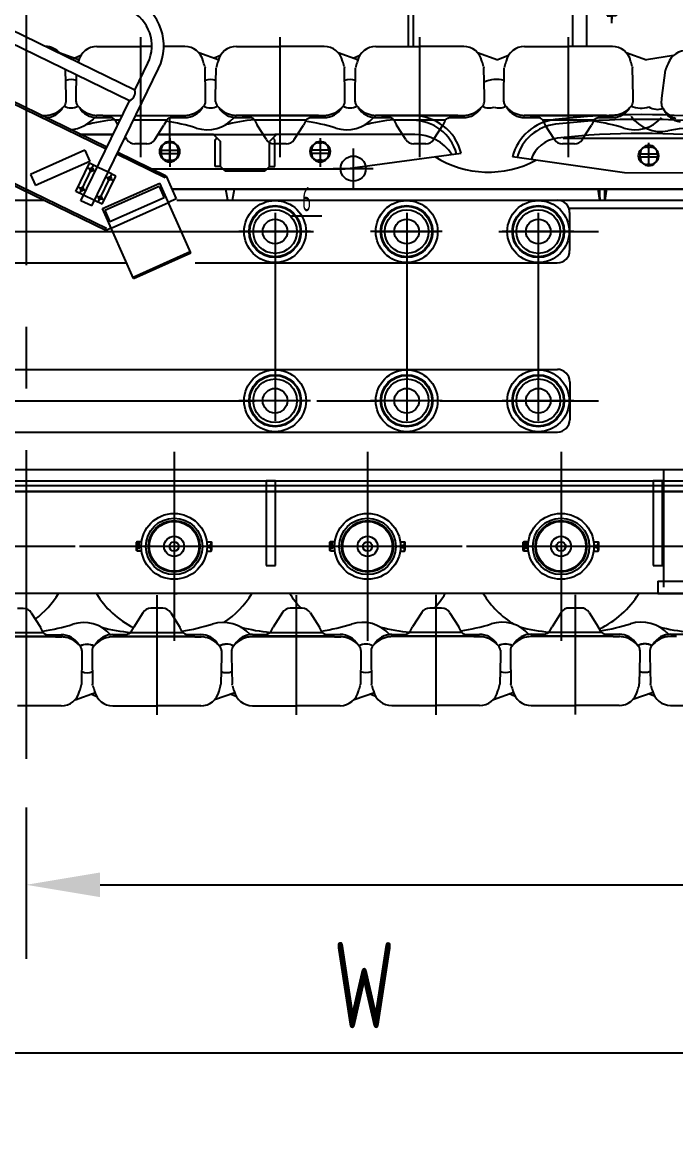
# Model space of a CAD drawing. Header units: millimetres. Extents: x 0 to 42000, y 0 to 29700.
# Drawn here: x 16993 to 19643, y 6581 to 11059 of the extents above; entities that cross this region are included whole.
import ezdxf
from ezdxf.enums import TextEntityAlignment as Align

# ---------------------------------------------------------------- set-up
doc = ezdxf.new("R2010")
doc.units = ezdxf.units.MM
doc.header["$LTSCALE"] = 1000
doc.linetypes.add('F', pattern=[0.75, 0.5, -0.25])
doc.linetypes.add('G', pattern=[2, 1.25, -0.25, 0.25, -0.25])
for name, color, linetype in [('01', 7, 'Continuous'), ('02', 1, 'Continuous'), ('04', 2, 'F'), ('05', 142, 'G'), ('08', 1, 'Continuous'), ('11', 3, 'Continuous')]:
    doc.layers.add(name, color=color, linetype=linetype)
doc.styles.get("Standard").update_dxf_attribs({"font": 'isocp', "width": 0.707, "bigfont": 'intecad.shx'})
doc.dimstyles.new('INTE', dxfattribs={"dimscale": 100, "dimtxt": 3.5, "dimasz": 3, "dimexe": 3, "dimexo": 0, "dimgap": 1, "dimtad": 1, "dimdec": 0, "dimdsep": 46, "dimtxsty": 'Standard', "dimcen": 0, "dimclrd": 1, "dimclre": 1, "dimclrt": 3, "dimaunit": 1, "dimadec": 0, "dimazin": 0, "dimtfac": 1, "dimtmove": 0, "dimatfit": 0, "dimfxl": 1, "dimarcsym": 0})

# ---------------------------------------------------------------- blocks, each defined once
blk = doc.blocks.new('*U14')
at = {"layer": '01'}
for p, q in [((-27.2, 9), (-27.2, 0)), ((0, 9), (-27.2, 9)), ((-27.2, 0), (0, 0)), ((0, 0), (-5.2, 9)), ((0, 9), (5.2, 0)), ((0, 9), (27.2, 9)), ((27.2, 0), (0, 0)), ((27.2, 9), (27.2, 0))]:
    blk.add_line(p, q, dxfattribs=at)
at = {"layer": '05'}
blk.add_line((0, 11.1), (0, -2.1), dxfattribs=at)
blk = doc.blocks.new('*U15')
at = {"layer": '01'}
for p, q in [((-31, 0), (-31, 30.4)), ((-31, 30.4), (0, 30.4)), ((-31, 18), (0, 18)), ((0, 30.4), (0, 0)), ((0, -30.4), (0, 0)), ((-31, 0), (-31, -30.4)), ((-31, -18), (0, -18)), ((-31, -30.4), (0, -30.4))]:
    blk.add_line(p, q, dxfattribs=at)
at = {"layer": '05'}
blk.add_line((-32.1, 0), (1.1, 0), dxfattribs=at)
blk = doc.blocks.new('were')
at = {"layer": '01', "color": 7, "linetype": 'Continuous', "ltscale": 1.333333}
for p, q in [((11706.2, 31883.2), (11725.6, 31863.8)), ((16740.3, 31883.2), (16720.9, 31863.8)), ((11734.9, 31841.2), (11734.9, 31835.5)), ((16711.5, 31841.2), (16711.5, 31835.5)), ((11734.9, 31835.5), (11810.9, 31835.5)), ((11746.7, 31835.5), (11810.9, 31835.5)), ((11746.7, 31835.5), (11746.7, 31766)), ((11747.2, 31835.5), (11810.9, 31835.5)), ((11886.9, 31835.5), (12166.3, 31835.5)), ((11886.9, 31835.5), (12166.3, 31835.5)), ((11886.9, 31835.5), (11923.9, 31835.5)), ((16559.5, 31835.5), (16280.1, 31835.5)), ((16559.5, 31835.5), (16280.1, 31835.5)), ((16699.2, 31835.5), (16635.5, 31835.5)), ((16711.5, 31835.5), (16635.5, 31835.5)), ((16699.7, 31835.5), (16635.5, 31835.5)), ((16699.7, 31835.5), (16699.7, 31766)), ((11746.7, 31766), (11830.9, 31766)), ((15773.2, 31577.2), (15773.2, 31766)), ((16699.7, 31766), (16615.5, 31766))]:
    blk.add_line(p, q, dxfattribs=at)
at = {"layer": '01'}
blk.add_line((16740.3, 31883.2), (16740.3, 31889.4), dxfattribs=at)
at = {"layer": '01', "ltscale": 1.333333}
for p, q in [((11746.7, 31835.5), (12165.8, 31835.5)), ((11746.7, 31766), (11746.7, 31835.5)), ((11923.9, 31835.5), (12483.3, 31835.5)), ((13180.5, 31835.5), (13605.2, 31835.5)), ((13658.9, 31835.5), (13660.2, 31835.5)), ((13770.6, 31835.5), (14223.2, 31835.5)), ((14414.5, 31835.5), (14223.2, 31835.5)), ((16522.5, 31835.5), (14524.9, 31835.5)), ((16280.6, 31835.5), (16699.7, 31835.5)), ((16699.7, 31835.5), (16280.6, 31835.5)), ((16699.7, 31766), (16699.7, 31835.5)), ((16699.7, 31766), (16699.7, 31835.5)), ((11746.7, 31766), (12626.2, 31766)), ((11795.9, 31751), (11795.9, 31766)), ((11795.9, 31766), (11830.9, 31766)), ((11848.9, 31751), (11795.9, 31751)), ((11848.9, 31751), (11901.9, 31751)), ((11901.9, 31751), (11901.9, 31766)), ((11930.9, 31577.2), (11930.9, 31766)), ((11957.2, 31577.2), (11957.2, 31766)), ((11994.2, 31577.2), (11994.2, 31766)), ((13323.3, 31766), (13571.3, 31766)), ((13571.3, 31766), (13323.3, 31766)), ((13625.1, 31766), (13803, 31766)), ((13803, 31766), (13625.1, 31766)), ((13913.4, 31766), (14557.3, 31766)), ((14557.3, 31766), (13913.4, 31766)), ((16699.7, 31766), (14667.8, 31766)), ((14667.8, 31766), (15794.2, 31766)), ((15794.2, 31577.2), (15794.2, 31766)), ((16439.2, 31766), (16699.7, 31766)), ((16439.2, 31577.2), (16439.2, 31766)), ((16496.2, 31577.2), (16496.2, 31766)), ((16544.5, 31751), (16544.5, 31766)), ((16597.5, 31751), (16544.5, 31751)), ((16597.5, 31751), (16650.5, 31751)), ((16650.5, 31766), (16615.5, 31766)), ((16650.5, 31751), (16650.5, 31766)), ((11830.9, 31720), (11830.9, 31701.5)), ((11866.9, 31720), (11866.9, 31701.5)), ((16579.5, 31720), (16579.5, 31701.5)), ((16615.5, 31720), (16615.5, 31701.5)), ((11830.9, 31701.5), (11848.9, 31701.5)), ((11866.9, 31701.5), (11848.9, 31701.5)), ((16579.5, 31701.5), (16597.5, 31701.5)), ((16615.5, 31701.5), (16597.5, 31701.5))]:
    blk.add_line(p, q, dxfattribs=at)
at = {"layer": '01', "color": 7, "linetype": 'Continuous', "ltscale": 1.333333}
for centre, start, end in [((11683.5, 31860.6), 45, 90), ((11702.9, 31841.2), 0, 45), ((16743.5, 31841.2), 135, 180)]:
    blk.add_arc(centre, 32, start, end, dxfattribs=at)
at = {"layer": '02', "ltscale": 1.333333}
for p, q in [((11734.9, 31854.5), (11725.6, 31863.8)), ((11734.9, 31841.2), (11734.9, 31854.5)), ((16711.5, 31854.5), (16720.9, 31863.8)), ((16711.5, 31841.2), (16711.5, 31854.5)), ((11834.5, 31701.5), (11834.5, 31711)), ((11863.3, 31701.5), (11863.3, 31711)), ((16583.1, 31701.5), (16583.1, 31711)), ((16611.9, 31701.5), (16611.9, 31711))]:
    blk.add_line(p, q, dxfattribs=at)
at = {"layer": '02', "color": 1, "linetype": 'Continuous', "ltscale": 1.333333}
for p, q in [((11746.7, 31828), (11754.2, 31835.5)), ((16699.7, 31828), (16692.3, 31835.5))]:
    blk.add_line(p, q, dxfattribs=at)
at = {"layer": '05', "ltscale": 1.333333}
for p, q in [((11640.1, 31865.3), (11640.1, 32287.9)), ((11848.9, 32027), (11848.9, 31687.9)), ((16597.5, 32027), (16597.5, 31687.9)), ((11848.9, 31748.9), (11848.9, 31767.8)), ((16597.5, 31748.9), (16597.5, 31767.8))]:
    blk.add_line(p, q, dxfattribs=at)
at = {"layer": '05', "color": 4, "linetype": 'G', "ltscale": 1.333333}
for p, q in [((11848.9, 31671.1), (11848.9, 32037.4)), ((16597.5, 31671.1), (16597.5, 32037.4))]:
    blk.add_line(p, q, dxfattribs=at)
at = {"layer": '05', "ltscale": 1.333333}
for name, p, rotation in [('*U14', (11848.9, 31751), 180), ('*U15', (11848.9, 31742), 90)]:
    blk.add_blockref(name, p, dxfattribs=dict(at, rotation=rotation))
at = {"layer": '05', "ltscale": 1.333333, "xscale": -1}
for name, p, rotation in [('*U14', (16597.5, 31751), 180), ('*U15', (16597.5, 31742), 270)]:
    blk.add_blockref(name, p, dxfattribs=dict(at, rotation=rotation))
blk = doc.blocks.new('EWR')
at = {"layer": '05'}
blk.add_line((51515, 28593.1), (51515, 14749.5), dxfattribs=at)
blk = doc.blocks.new('178')
for p, q in [((-7692.5, 12588), (-8147.1, 12652.8)), ((-7629.1, 12651.1), (-7629.1, 12664.2)), ((-7559.1, 12664.2), (-7559.1, 12651.1)), ((-7394.2, 12586.7), (-7692.5, 12588)), ((-9527.3, 12521.6), (-9308.1, 12521.6)), ((-9527.3, 12521.6), (-7799.1, 12521.6)), ((-9300.1, 12476.6), (-9308.1, 12521.6)), ((-9281.1, 12476.6), (-9273.2, 12521.6)), ((-9273.2, 12521.6), (-7800.1, 12521.6)), ((-7792.1, 12476.6), (-7800.1, 12521.6)), ((-7799.1, 12521.6), (-7791.1, 12476.6)), ((-7765.2, 12521.6), (-7773.1, 12476.6)), ((-7765.2, 12521.6), (-7347.1, 12521.6)), ((-12763.1, 12476.6), (-10046.7, 12476.6)), ((-12304.8, 12476.6), (-10046.7, 12476.6)), ((-10951.1, 12476.6), (-10046.7, 12476.6)), ((-9507.3, 12476.6), (-9300.1, 12476.6)), ((-9507.3, 12476.6), (-7346.1, 12476.6)), ((-9507.3, 12476.6), (-7346.1, 12476.6)), ((-9281.1, 12476.6), (-7792.1, 12476.6)), ((-7773.1, 12476.6), (-7347.1, 12476.6)), ((-7918.2, 12444.6), (-7346.1, 12444.6)), ((-12285.1, 12222.6), (-9710.3, 12222.6)), ((-9432.2, 12222.6), (-7965.1, 12222.6)), ((-12284.8, 11536.9), (-7964.8, 11536.9)), ((-13312.6, 11384.6), (-6835.6, 11384.6)), ((-13312.6, 11339.6), (-6835.6, 11339.6)), ((-13097.1, 11320.6), (-6477.1, 11320.6)), ((-13097.1, 11295.6), (-6445.1, 11295.6)), ((-7558.1, 10932.6), (-7169.1, 10932.6)), ((-7558.1, 10932.6), (-7558.1, 10882.6)), ((-7558.1, 10882.6), (-7169.2, 10882.6))]:
    blk.add_line(p, q)
at = {"ltscale": 0.8}
for centre, radius in [((-9518.1, 11073.6), 133.5), ((-8734.1, 11073.6), 133.5), ((-7950.1, 11073.6), 133.5), ((-9518.1, 11073.6), 114.5), ((-8734.1, 11073.6), 114.5), ((-7950.1, 11073.6), 114.5)]:
    blk.add_circle(centre, radius, dxfattribs=at)
for centre in [(-9661.1, 11073.6), (-9375.1, 11073.6), (-8877.1, 11073.6), (-8591.1, 11073.6), (-8093.1, 11073.6), (-7807.1, 11073.6)]:
    blk.add_circle(centre, 5.5)
for centre, radius, start, end in [((-7622.9, 9775.4), 3048, 70.2011, 96.6153), ((-7950.7, 12601.5), 203, 96.6153, 165.3588), ((-7950.7, 12601.5), 184, 96.6153, 164.6812), ((-7622.9, 9775.4), 3029, 70.2011, 96.6153), ((-7950.7, 12601.5), 127, 96.6153, 161.4157), ((-7622.9, 9775.4), 2972, 70.2011, 96.6153), ((-7594.1, 12664.2), 35, 359.9902, 179.9902), ((-7594.1, 12651.1), 35, 179.9902, 359.9902)]:
    blk.add_arc(centre, radius, start, end)
at = {"layer": '01'}
for p, q in [((-10040.1, 13099.9), (-10040.6, 13099.9)), ((-9830.9, 13099.9), (-9652.9, 13099.9)), ((-9608.3, 13099.9), (-9652.9, 13099.9)), ((-9474.9, 13099.9), (-9560, 13099.9)), ((-9265.8, 13099.9), (-9087.8, 13099.9)), ((-8909.8, 13099.9), (-9087.8, 13099.9)), ((-8700.6, 13099.9), (-8522.6, 13099.9)), ((-8344.6, 13099.9), (-8522.6, 13099.9)), ((-8098, 13099.9), (-7920, 13099.9)), ((-7742, 13099.9), (-7920, 13099.9)), ((-9983.8, 13074.9), (-9901.3, 13045.9)), ((-9896, 13063.2), (-9920.4, 13053)), ((-9418.6, 13074.9), (-9336.1, 13045.9)), ((-9330.8, 13063.2), (-9355.2, 13053)), ((-8853.5, 13074.9), (-8771, 13045.9)), ((-8765.7, 13063.2), (-8790.1, 13053)), ((-8288.3, 13074.9), (-8205.8, 13045.9)), ((-8163.1, 13063.2), (-8205.8, 13045.9)), ((-7685.7, 13074.9), (-7603.2, 13045.9)), ((-7494.3, 13063.1), (-7603.2, 13045.9)), ((-9956.1, 12897.6), (-9958, 13006)), ((-9394.1, 13018.7), (-9392.9, 13012.8)), ((-9390.9, 12897.6), (-9392.9, 13012.8)), ((-9349.8, 12897.6), (-9347.8, 13011.8)), ((-9346.6, 13018.7), (-9347.8, 13012.8)), ((-8829, 13018.7), (-8827.8, 13012.8)), ((-8825.8, 12897.6), (-8827.8, 13012.8)), ((-8784.6, 12897.6), (-8782.6, 13011.8)), ((-8781.4, 13018.7), (-8782.6, 13012.8)), ((-8263.8, 13018.7), (-8262.6, 13012.8)), ((-8260.6, 12897.6), (-8262.6, 13012.8)), ((-8182, 12897.6), (-8180, 13011.8)), ((-8178.8, 13018.7), (-8180, 13012.8)), ((-7661.2, 13018.7), (-7660, 13012.8)), ((-7658, 12897.6), (-7660, 13012.8)), ((-7541, 12889.8), (-7526.5, 13004.2)), ((-7524.7, 13009.9), (-7526.5, 13004.2)), ((-9914.9, 12897.6), (-9913.4, 12984.3)), ((-9956.1, 12875.7), (-9956.1, 12897.6)), ((-9914.9, 12875.7), (-9914.9, 12897.6)), ((-9390.9, 12875.7), (-9390.9, 12897.6)), ((-9349.8, 12875.7), (-9349.8, 12897.6)), ((-8825.8, 12875.7), (-8825.8, 12897.6)), ((-8784.6, 12875.7), (-8784.6, 12897.6)), ((-8260.6, 12875.7), (-8260.6, 12897.6)), ((-8182, 12875.7), (-8182, 12897.6)), ((-7658, 12875.7), (-7658, 12897.6)), ((-7543.3, 12868.1), (-7541, 12889.8)), ((-10056.4, 12820.5), (-10038.1, 12820.5)), ((-9807.5, 12820.5), (-9833, 12820.5)), ((-9830.7, 12811.2), (-9773.2, 12811.2)), ((-9728.2, 12818.6), (-9807.5, 12818.6)), ((-9498.4, 12818.6), (-9674.5, 12818.6)), ((-9532.7, 12811.2), (-9475.1, 12811.2)), ((-9498.4, 12820.5), (-9472.9, 12820.5)), ((-9242.3, 12820.5), (-9267.8, 12820.5)), ((-9265.6, 12811.2), (-9208, 12811.2)), ((-8933.3, 12818.6), (-9242.3, 12818.6)), ((-8967.5, 12811.2), (-8910, 12811.2)), ((-8933.3, 12820.5), (-8907.8, 12820.5)), ((-8677.1, 12820.5), (-8702.6, 12820.5)), ((-8700.4, 12811.2), (-8642.9, 12811.2)), ((-8368.1, 12818.6), (-8677.2, 12818.6)), ((-8402.4, 12811.2), (-8344.8, 12811.2)), ((-8368.1, 12820.5), (-8342.6, 12820.5)), ((-8074.5, 12820.5), (-8100, 12820.5)), ((-8097.8, 12811.2), (-8040.3, 12811.2)), ((-7765.5, 12818.6), (-8074.5, 12818.6)), ((-7799.8, 12811.2), (-7742.2, 12811.2)), ((-7765.5, 12820.5), (-7740, 12820.5)), ((-9757.9, 12802.7), (-9746.6, 12781.1)), ((-9757.9, 12802.7), (-9735.9, 12802.7)), ((-9746.5, 12781), (-9746.6, 12781.1)), ((-9682.2, 12802.7), (-9548, 12802.7)), ((-9596.6, 12722.5), (-9559.3, 12781.1)), ((-9550.9, 12797.3), (-9559.3, 12781.1)), ((-9550.9, 12797.3), (-9548, 12802.7)), ((-9192.7, 12802.7), (-9181.4, 12781.1)), ((-9192.7, 12802.7), (-8982.9, 12802.7)), ((-9144.1, 12722.5), (-9181.4, 12781.1)), ((-9031.5, 12722.5), (-8994.1, 12781.1)), ((-8985.7, 12797.3), (-8994.1, 12781.1)), ((-8985.7, 12797.3), (-8982.9, 12802.7)), ((-8627.6, 12802.7), (-8616.3, 12781.1)), ((-8627.6, 12802.7), (-8417.7, 12802.7)), ((-8578.9, 12722.5), (-8616.3, 12781.1)), ((-8466.3, 12722.5), (-8429, 12781.1)), ((-8420.5, 12797.3), (-8429, 12781.1)), ((-8420.5, 12797.3), (-8417.7, 12802.7)), ((-8024.9, 12802.7), (-8013.7, 12781.1)), ((-8024.9, 12802.7), (-7815.1, 12802.7)), ((-7976.3, 12722.5), (-8013.7, 12781.1)), ((-7863.7, 12722.5), (-7826.4, 12781.1)), ((-7817.9, 12797.3), (-7826.4, 12781.1)), ((-7817.9, 12797.3), (-7815.1, 12802.7)), ((-9764.7, 12743.6), (-9901.1, 12743.6)), ((-9898.4, 12743.6), (-9764.7, 12743.6)), ((-9709.3, 12722.5), (-9716, 12733.2)), ((-9583.2, 12743.6), (-9351.6, 12743.6)), ((-9359.1, 12743.6), (-9577.8, 12743.6)), ((-9359.1, 12743.6), (-9330.1, 12714.6)), ((-9352.1, 12721.6), (-9344.6, 12729.1)), ((-9352.1, 12613), (-9352.1, 12721.6)), ((-9351.6, 12743.6), (-9110.6, 12743.6)), ((-9103.1, 12743.6), (-9132.1, 12714.6)), ((-9110.1, 12721.6), (-9117.6, 12729.1)), ((-8776.8, 12743.6), (-9110.6, 12743.6)), ((-9110.1, 12613.6), (-9110.1, 12721.6)), ((-8654.2, 12743.6), (-9103.1, 12743.6)), ((-8562.1, 12743.6), (-8654.2, 12743.6)), ((-8542.6, 12743.6), (-8654.2, 12743.6)), ((-7409.5, 12726.6), (-7941.1, 12726.6)), ((-9652.9, 12704.9), (-9677.1, 12704.9)), ((-9628.8, 12704.9), (-9652.9, 12704.9)), ((-9571.1, 12679.6), (-9571.1, 12666.6)), ((-9529.6, 12708.6), (-9542.6, 12708.6)), ((-9501.1, 12666.6), (-9501.1, 12679.6)), ((-9330.1, 12613.6), (-9330.1, 12714.6)), ((-9132.1, 12613.6), (-9132.1, 12714.6)), ((-9087.8, 12704.9), (-9112, 12704.9)), ((-9063.6, 12704.9), (-9087.8, 12704.9)), ((-8961.1, 12666.6), (-8961.1, 12679.6)), ((-8932.6, 12708.6), (-8919.6, 12708.6)), ((-8891.1, 12679.6), (-8891.1, 12666.6)), ((-8522.6, 12704.9), (-8546.8, 12704.9)), ((-8498.4, 12704.9), (-8522.6, 12704.9)), ((-7920, 12704.9), (-7944.2, 12704.9)), ((-7895.8, 12704.9), (-7920, 12704.9)), ((-7602.1, 12691.6), (-7589.1, 12691.6)), ((-9542.6, 12638.6), (-9529.6, 12638.6)), ((-8919.6, 12638.6), (-8932.6, 12638.6)), ((-8824.6, 12603.6), (-8354.6, 12667.6)), ((-9610.6, 12603.6), (-8824.6, 12603.6)), ((-9330.1, 12613), (-9352.1, 12613)), ((-9311.1, 12594.6), (-9330.1, 12613.6)), ((-9151.1, 12594.6), (-9311.1, 12594.6)), ((-9132.1, 12613.6), (-9151.1, 12594.6)), ((-9132.1, 12613.6), (-9110.1, 12613.6)), ((-7589.1, 12621.6), (-7602.1, 12621.6)), ((-7347.1, 12521.6), (-9527.3, 12521.6)), ((-9273.2, 12521.6), (-9308.1, 12521.6)), ((-7800.1, 12521.6), (-7765.2, 12521.6)), ((-10465.4, 12476.6), (-10046.7, 12476.6)), ((-9507.3, 12476.6), (-7965.1, 12476.6)), ((-10465.1, 11790.9), (-7964.8, 11790.9)), ((-9145.1, 11339.6), (-9145.1, 10996.6)), ((-9107.1, 11339.6), (-9145.1, 11339.6)), ((-9107.1, 10996.6), (-9107.1, 11339.6)), ((-7577.1, 11339.6), (-7577.1, 10996.6)), ((-7539.1, 11339.6), (-7577.1, 11339.6)), ((-7539.1, 10996.6), (-7539.1, 11339.6)), ((-6445.1, 11295.6), (-13097.1, 11295.6)), ((-9668.1, 11092.6), (-9671.1, 11090.9)), ((-9671.1, 11056.3), (-9671.1, 11090.9)), ((-9650.3, 11092.6), (-9668.1, 11092.6)), ((-9668.1, 11054.6), (-9668.1, 11092.6)), ((-9386, 11092.6), (-9368.1, 11092.6)), ((-9368.1, 11092.6), (-9365.1, 11090.9)), ((-9368.1, 11054.6), (-9368.1, 11092.6)), ((-9365.1, 11056.3), (-9365.1, 11090.9)), ((-8884.1, 11092.6), (-8887.1, 11090.9)), ((-8887.1, 11056.3), (-8887.1, 11090.9)), ((-8866.3, 11092.6), (-8884.1, 11092.6)), ((-8884.1, 11054.6), (-8884.1, 11092.6)), ((-8602, 11092.6), (-8584.1, 11092.6)), ((-8584.1, 11092.6), (-8581.1, 11090.9)), ((-8584.1, 11054.6), (-8584.1, 11092.6)), ((-8581.1, 11056.3), (-8581.1, 11090.9)), ((-8100.1, 11092.6), (-8103.1, 11090.9)), ((-8103.1, 11056.3), (-8103.1, 11090.9)), ((-8082.3, 11092.6), (-8100.1, 11092.6)), ((-8100.1, 11054.6), (-8100.1, 11092.6)), ((-7818, 11092.6), (-7800.1, 11092.6)), ((-7800.1, 11092.6), (-7797.1, 11090.9)), ((-7800.1, 11054.6), (-7800.1, 11092.6)), ((-7797.1, 11056.3), (-7797.1, 11090.9)), ((-9668.1, 11054.6), (-9671.1, 11056.3)), ((-9650.3, 11054.6), (-9668.1, 11054.6)), ((-9386, 11054.6), (-9368.1, 11054.6)), ((-9368.1, 11054.6), (-9365.1, 11056.3)), ((-8884.1, 11054.6), (-8887.1, 11056.3)), ((-8866.3, 11054.6), (-8884.1, 11054.6)), ((-8602, 11054.6), (-8584.1, 11054.6)), ((-8584.1, 11054.6), (-8581.1, 11056.3)), ((-8100.1, 11054.6), (-8103.1, 11056.3)), ((-8082.3, 11054.6), (-8100.1, 11054.6)), ((-7818, 11054.6), (-7800.1, 11054.6)), ((-7800.1, 11054.6), (-7797.1, 11056.3)), ((-9145.1, 10996.6), (-9107.1, 10996.6)), ((-7577.1, 10996.6), (-7539.1, 10996.6)), ((-7169.1, 10882.6), (-13097.1, 10882.6)), ((-10129.3, 10822), (-10153.5, 10822)), ((-10097.1, 10804.4), (-10059.8, 10745.8)), ((-9644.6, 10804.8), (-9681.9, 10746.3)), ((-9588.3, 10822.5), (-9612.5, 10822.5)), ((-9564.1, 10822.5), (-9588.3, 10822.5)), ((-9532, 10804.8), (-9494.6, 10746.3)), ((-9079.4, 10805.2), (-9116.8, 10746.7)), ((-9023.1, 10822.9), (-9047.3, 10822.9)), ((-8999, 10822.9), (-9023.1, 10822.9)), ((-8966.8, 10805.2), (-8929.5, 10746.7)), ((-8514.3, 10805.7), (-8551.6, 10747.1)), ((-8458, 10823.3), (-8482.2, 10823.3)), ((-8433.8, 10823.3), (-8458, 10823.3)), ((-8401.7, 10805.7), (-8364.3, 10747.1)), ((-7949.1, 10806.1), (-7986.5, 10747.5)), ((-7892.8, 10823.7), (-7917, 10823.7)), ((-7868.6, 10823.7), (-7892.8, 10823.7)), ((-7836.5, 10806.1), (-7799.2, 10747.5)), ((-8562.9, 10725.5), (-8551.6, 10747.1)), ((-8355.9, 10730.9), (-8364.3, 10747.1)), ((-7997.7, 10725.9), (-7986.5, 10747.5)), ((-7790.7, 10731.3), (-7799.2, 10747.5)), ((-9998.9, 10708.4), (-10308, 10708.4)), ((-10258.4, 10724.2), (-10048.5, 10724.2)), ((-10051.4, 10729.7), (-10059.8, 10745.8)), ((-10051.4, 10729.7), (-10048.5, 10724.2)), ((-10033.2, 10715.7), (-9975.7, 10715.7)), ((-9998.9, 10706.5), (-9973.5, 10706.5)), ((-9742.8, 10706.9), (-9768.3, 10706.9)), ((-9766.1, 10716.2), (-9708.6, 10716.2)), ((-9433.8, 10708.8), (-9742.8, 10708.8)), ((-9693.2, 10724.6), (-9681.9, 10746.3)), ((-9693.2, 10724.6), (-9483.4, 10724.6)), ((-9486.2, 10730.1), (-9494.6, 10746.3)), ((-9486.2, 10730.1), (-9483.4, 10724.6)), ((-9468, 10716.2), (-9410.5, 10716.2)), ((-9433.8, 10706.9), (-9408.3, 10706.9)), ((-9177.7, 10707.3), (-9203.1, 10707.3)), ((-9200.9, 10716.6), (-9143.4, 10716.6)), ((-8868.6, 10709.2), (-9177.7, 10709.2)), ((-9128.1, 10725.1), (-9116.8, 10746.7)), ((-9128.1, 10725.1), (-8918.2, 10725.1)), ((-8921, 10730.5), (-8929.5, 10746.7)), ((-8921, 10730.5), (-8918.2, 10725.1)), ((-8902.9, 10716.6), (-8845.3, 10716.6)), ((-8868.6, 10707.3), (-8843.1, 10707.3)), ((-8612.5, 10707.7), (-8638, 10707.7)), ((-8635.8, 10717), (-8578.2, 10717)), ((-8303.5, 10709.6), (-8612.5, 10709.6)), ((-8562.9, 10725.5), (-8353.1, 10725.5)), ((-8355.9, 10730.9), (-8353.1, 10725.5)), ((-8337.7, 10717), (-8280.2, 10717)), ((-8303.5, 10707.7), (-8278, 10707.7)), ((-8047.3, 10708.1), (-8072.8, 10708.1)), ((-8070.6, 10717.4), (-8013.1, 10717.4)), ((-7738.3, 10710), (-8047.3, 10710)), ((-7997.7, 10725.9), (-7787.9, 10725.9)), ((-7790.7, 10731.3), (-7787.9, 10725.9)), ((-7772.6, 10717.4), (-7715, 10717.4)), ((-7738.3, 10708.1), (-7712.8, 10708.1)), ((-7482.2, 10708.5), (-7507.7, 10708.5)), ((-7505.5, 10717.8), (-7447.9, 10717.8)), ((-9891.5, 10629.3), (-9893.5, 10514.1)), ((-9891.5, 10651.2), (-9891.5, 10629.3)), ((-9850.3, 10651.6), (-9850.3, 10629.7)), ((-9850.3, 10629.7), (-9848.3, 10515.6)), ((-9326.3, 10629.7), (-9328.3, 10514.5)), ((-9326.3, 10651.6), (-9326.3, 10629.7)), ((-9285.1, 10652.1), (-9285.1, 10630.2)), ((-9285.1, 10630.2), (-9283.1, 10516)), ((-8761.1, 10630.2), (-8763.1, 10514.9)), ((-8761.1, 10652.1), (-8761.1, 10630.2)), ((-8720, 10652.5), (-8720, 10630.6)), ((-8720, 10630.6), (-8718, 10516.4)), ((-8196, 10630.6), (-8198, 10515.3)), ((-8196, 10652.5), (-8196, 10630.6)), ((-8154.8, 10652.9), (-8154.8, 10631)), ((-8154.8, 10631), (-8152.8, 10516.8)), ((-7630.8, 10631), (-7632.8, 10515.8)), ((-7630.8, 10652.9), (-7630.8, 10631)), ((-7589.7, 10653.3), (-7589.7, 10631.4)), ((-7589.7, 10631.4), (-7587.7, 10517.2)), ((-9919.1, 10452.1), (-9836.6, 10481.1)), ((-9894.7, 10508.2), (-9893.5, 10514.1)), ((-9847.1, 10508.6), (-9848.3, 10514.5)), ((-9354, 10452.5), (-9271.5, 10481.5)), ((-9329.5, 10508.6), (-9328.3, 10514.5)), ((-9281.9, 10509.1), (-9283.1, 10514.9)), ((-8788.8, 10452.9), (-8706.3, 10481.9)), ((-8764.3, 10509.1), (-8763.1, 10514.9)), ((-8716.8, 10509.5), (-8718, 10515.3)), ((-8223.7, 10453.3), (-8141.2, 10482.3)), ((-8199.2, 10509.5), (-8198, 10515.3)), ((-8151.6, 10509.9), (-8152.8, 10515.8)), ((-7658.5, 10453.7), (-7576, 10482.7)), ((-7634, 10509.9), (-7632.8, 10515.8)), ((-7586.5, 10510.3), (-7587.7, 10516.2)), ((-9831.3, 10464.2), (-9855.7, 10474.4)), ((-9266.2, 10464.6), (-9290.6, 10474.8)), ((-8701, 10465), (-8725.4, 10475.2)), ((-8135.9, 10465.4), (-8160.3, 10475.6)), ((-7570.7, 10465.8), (-7595.1, 10476)), ((-9975.5, 10427.1), (-10153.5, 10427.1)), ((-9766.3, 10427.5), (-9588.3, 10427.5)), ((-9410.3, 10427.5), (-9588.3, 10427.5)), ((-9201.1, 10427.9), (-9023.1, 10427.9)), ((-8845.1, 10427.9), (-9023.1, 10427.9)), ((-8636, 10428.3), (-8458, 10428.3)), ((-8280, 10428.3), (-8458, 10428.3)), ((-8070.8, 10428.7), (-7892.8, 10428.7)), ((-7714.8, 10428.7), (-7892.8, 10428.7)), ((-7505.7, 10429.1), (-7327.7, 10429.1))]:
    blk.add_line(p, q, dxfattribs=at)
at = {"layer": '01', "color": 7, "linetype": 'Continuous'}
for p, q in [((-7915.1, 12426.6), (-7915.1, 12272.6)), ((-7914.8, 11740.9), (-7914.8, 11586.9)), ((-7533.1, 10908.6), (-7533.1, 11384.6))]:
    blk.add_line(p, q, dxfattribs=at)
at = {"layer": '01'}
for centre, radius in [((-8792.1, 12604.6), 51), ((-9109, 12349.6), 125.5), ((-9109, 12349.6), 105.5), ((-9109, 12349.6), 102.5), ((-8575.6, 12349.6), 125.5), ((-8575.6, 12349.6), 105.5), ((-8575.6, 12349.6), 102.5), ((-8042.2, 12349.6), 125.5), ((-8042.2, 12349.6), 105.5), ((-8042.2, 12349.6), 102.5), ((-9109, 12349.6), 88.5), ((-8575.6, 12349.6), 88.5), ((-8042.2, 12349.6), 88.5), ((-9109, 12349.6), 50), ((-8575.6, 12349.6), 50), ((-8042.2, 12349.6), 50), ((-9109, 11663.9), 125.5), ((-8575.6, 11663.9), 125.5), ((-8042.2, 11663.9), 125.5), ((-9109, 11663.9), 105.5), ((-9109, 11663.9), 102.5), ((-9109, 11663.9), 88.5), ((-8575.6, 11663.9), 105.5), ((-8575.6, 11663.9), 102.5), ((-8575.6, 11663.9), 88.5), ((-8042.2, 11663.9), 105.5), ((-8042.2, 11663.9), 102.5), ((-8042.2, 11663.9), 88.5), ((-9109, 11663.9), 50), ((-8575.6, 11663.9), 50), ((-8042.2, 11663.9), 50), ((-9518.1, 11073.6), 104.5), ((-9518.1, 11073.6), 101), ((-8734.1, 11073.6), 104.5), ((-8734.1, 11073.6), 101), ((-7950.1, 11073.6), 104.5), ((-7950.1, 11073.6), 101), ((-9518.1, 11073.6), 19), ((-8734.1, 11073.6), 19), ((-7950.1, 11073.6), 19)]:
    blk.add_circle(centre, radius, dxfattribs=at)
at = {"layer": '01', "color": 7, "linetype": 'Continuous'}
for centre in [(-9518.1, 11073.6), (-8734.1, 11073.6), (-7950.1, 11073.6)]:
    blk.add_circle(centre, 40.8, dxfattribs=at)
at = {"layer": '01'}
for centre, radius, start, end in [((-10040.1, 13023.9), 76, 37.7286, 90), ((-9830.9, 13023.9), 76, 90, 167.3482), ((-9474.9, 13023.9), 76, 12.6518, 90), ((-9265.8, 13023.9), 76, 90, 167.3482), ((-8909.8, 13023.9), 76, 12.6518, 90), ((-8700.6, 13023.9), 76, 90, 167.3482), ((-8344.6, 13023.9), 76, 12.6518, 90), ((-8098, 13023.9), 76, 90, 167.3482), ((-7742, 13023.9), 76, 12.6518, 90), ((-7443.8, 13006.3), 76, 83.8012, 161.1495), ((-9763.4, 12985.4), 152, 158.7489, 160.9898), ((-9542.5, 12985.4), 152, 12.6518, 21.2511), ((-9198.3, 12985.4), 152, 158.7489, 167.3482), ((-8977.3, 12985.4), 152, 12.6518, 21.2511), ((-8633.1, 12985.4), 152, 158.7489, 167.3482), ((-8412.1, 12985.4), 152, 12.6518, 21.2511), ((-8030.5, 12985.4), 152, 158.7489, 167.3482), ((-7809.5, 12985.4), 152, 12.6518, 21.2511), ((-7380.9, 12960.8), 152, 152.5501, 161.1495), ((-9935.5, 12908.1), 57.7, 67.9139, 112.0785), ((-9370.4, 12908.1), 57.7, 67.9139, 112.0785), ((-8805.2, 12908.1), 57.7, 67.9139, 112.0785), ((-8213.1, 12854.4), 111.9, 73.2899, 115.6992), ((-10040.6, 12894.7), 83.4, 272.17, 329.4678), ((-10042.4, 12921.3), 101, 282.1749, 321.3829), ((-9935.5, 12908.1), 57.7, 240.2946, 299.438), ((-9935.5, 12908.1), 57.7, 240.5548, 299.0453), ((-9981.5, 12876.3), 25.4, 315.0179, 1.2009), ((-9889.6, 12876.3), 25.4, 178.7991, 224.9821), ((-9828.6, 12921.3), 101, 218.6171, 257.8251), ((-9830.4, 12894.7), 83.4, 210.5322, 269.7765), ((-9475.5, 12894.7), 83.4, 270.2235, 329.4678), ((-9477.3, 12921.3), 101, 282.1749, 321.3829), ((-9370.4, 12908.1), 57.7, 240.2946, 299.438), ((-9370.4, 12908.1), 57.7, 240.5548, 299.0453), ((-9416.3, 12876.3), 25.4, 315.0179, 1.2009), ((-9324.4, 12876.3), 25.4, 178.7991, 224.9821), ((-9263.5, 12921.3), 101, 218.6171, 257.8251), ((-9265.3, 12894.7), 83.4, 210.5322, 269.7765), ((-8910.3, 12894.7), 83.4, 270.2235, 329.4678), ((-8912.1, 12921.3), 101, 282.1749, 321.3829), ((-8805.2, 12908.1), 57.7, 240.2946, 299.438), ((-8805.2, 12908.1), 57.7, 240.5548, 299.0453), ((-8851.2, 12876.3), 25.4, 315.0179, 1.2009), ((-8759.2, 12876.3), 25.4, 178.7991, 224.9821), ((-8698.3, 12921.3), 101, 218.6171, 257.8251), ((-8700.1, 12894.7), 83.4, 210.5322, 269.7765), ((-8345.2, 12894.7), 83.4, 270.2235, 329.4678), ((-8346.9, 12921.3), 101, 282.1749, 321.3829), ((-8240, 12908.1), 57.7, 240.5548, 288.9654), ((-8286, 12876.3), 25.4, 315.0179, 1.2009), ((-8202.6, 12908.1), 57.7, 251.0924, 299.438), ((-8156.6, 12876.3), 25.4, 178.7991, 224.9821), ((-8095.7, 12921.3), 101, 218.6171, 257.8251), ((-8097.5, 12894.7), 83.4, 210.5322, 269.7765), ((-7742.5, 12894.7), 83.4, 270.2235, 329.4678), ((-7744.3, 12921.3), 101, 282.1749, 321.3829), ((-7626.5, 12949.5), 99.7, 246.7762, 289.2468), ((-7683.4, 12876.3), 25.4, 315.0179, 1.2009), ((-7560.3, 12902.5), 57.7, 234.7559, 293.2464), ((-7518, 12865.9), 25.4, 172.6003, 218.7833), ((-10039.1, 12896.7), 76.2, 269.2471, 283.6527), ((-9949.8, 12908.1), 146, 274.851, 318.5286), ((-9831.9, 12896.7), 76.2, 256.3473, 270.7529), ((-9473.9, 12896.7), 76.2, 269.2471, 283.6527), ((-9384.6, 12908.1), 146, 252.5164, 318.5286), ((-9266.8, 12896.7), 76.2, 256.3473, 270.7529), ((-8908.8, 12896.7), 76.2, 269.2471, 283.6527), ((-8819.4, 12908.1), 146, 252.5164, 318.5286), ((-8701.6, 12896.7), 76.2, 256.3473, 270.7529), ((-8551.1, 12616.6), 203, 14.5504, 90), ((-8343.6, 12896.7), 76.2, 269.2471, 283.6527), ((-8099, 12896.7), 76.2, 256.3473, 270.7529), ((-7741, 12896.7), 76.2, 269.2471, 283.6527), ((-7651.7, 12908.1), 146, 252.5164, 318.5286), ((-7546.2, 12901), 146, 215.2726, 281.2848), ((-7452.6, 12904.1), 101, 212.4183, 251.6263), ((-7457.3, 12877.8), 83.4, 204.3334, 263.5777), ((-9675.7, 11983.8), 823, 95.7282, 104.1657), ((-9675.7, 11983.8), 823, 72.5164, 81.2729), ((-9110.6, 11983.8), 823, 95.7282, 104.1657), ((-9110.6, 11983.8), 823, 72.5164, 81.2729), ((-8545.4, 11983.8), 823, 95.7282, 104.1657), ((-8551.1, 12616.6), 184, 15.256, 90), ((-7942.8, 11983.8), 823, 72.5164, 81.2729), ((-7356.5, 11950.6), 823, 92.5283, 101.2848), ((-9677.1, 12743), 38.1, 212.5133, 270), ((-9628.8, 12743), 38.1, 270, 327.4867), ((-9112, 12743), 38.1, 212.5133, 270), ((-9063.6, 12743), 38.1, 270, 327.4867), ((-8546.8, 12743), 38.1, 212.5133, 270), ((-8542.6, 12565.6), 178, 32.9232, 90), ((-8498.4, 12743), 38.1, 270, 327.4867), ((-7944.2, 12743), 38.1, 212.5133, 270), ((-7895.8, 12743), 38.1, 270, 327.4867), ((-9542.6, 12673.6), 35, 90, 270), ((-9536.1, 12679.6), 35, 0, 180), ((-9529.6, 12673.6), 35, 270, 90), ((-8932.6, 12673.6), 35, 90, 270), ((-8926.1, 12679.6), 35, 0, 180), ((-8919.6, 12673.6), 35, 270, 90), ((-7602.1, 12656.6), 35, 90, 270), ((-7589.1, 12656.6), 35, 270, 90), ((-9536.1, 12666.6), 35, 180, 0), ((-8926.1, 12666.6), 35, 180, 0), ((-8244.5, 12996.5), 406, 237.7463, 298.3562), ((-7965.1, 12426.6), 50, 0, 90), ((-7965.1, 12272.6), 50, 270, 0), ((-7964.8, 11740.9), 50, 0, 90), ((-7964.8, 11586.9), 50, 270, 0), ((-9521.1, 11238.6), 356, 270, 275.0015), ((-10129.3, 10783.9), 38.1, 32.5133, 90), ((-9612.5, 10784.4), 38.1, 90, 147.4867), ((-9564.1, 10784.4), 38.1, 32.5133, 90), ((-9047.3, 10784.8), 38.1, 90, 147.4867), ((-8999, 10784.8), 38.1, 32.5133, 90), ((-8482.2, 10785.2), 38.1, 90, 147.4867), ((-8433.8, 10785.2), 38.1, 32.5133, 90), ((-7917, 10785.6), 38.1, 90, 147.4867), ((-7868.6, 10785.6), 38.1, 32.5133, 90), ((-10176.2, 11543.1), 823, 278.7271, 287.4836), ((-9885.1, 10618.8), 146, 41.4714, 107.4836), ((-9611.1, 11543.5), 823, 278.7271, 287.4836), ((-9319.9, 10619.3), 146, 41.4714, 107.4836), ((-9045.9, 11543.9), 823, 278.7271, 287.4836), ((-8754.8, 10619.7), 146, 41.4714, 107.4836), ((-8480.8, 11544.4), 823, 278.7271, 287.4836), ((-8189.6, 10620.1), 146, 41.4714, 107.4836), ((-7915.6, 11544.8), 823, 278.7271, 287.4836), ((-7624.5, 10620.5), 146, 41.4714, 107.4836), ((-7350.4, 11545.2), 823, 255.8343, 264.2718), ((-9976, 10632.3), 83.4, 30.5322, 89.7765), ((-9974.5, 10630.3), 76.2, 76.3473, 90.7529), ((-9977.8, 10605.7), 101, 38.6171, 77.8251), ((-9764, 10606.1), 101, 102.1749, 141.3829), ((-9765.8, 10632.7), 83.4, 90.2235, 149.4678), ((-9611.1, 11543.5), 823, 255.8343, 264.2718), ((-9767.3, 10630.7), 76.2, 89.2471, 103.6527), ((-9410.8, 10632.7), 83.4, 30.5322, 89.7765), ((-9409.3, 10630.7), 76.2, 76.3473, 90.7529), ((-9412.6, 10606.1), 101, 38.6171, 77.8251), ((-9198.8, 10606.5), 101, 102.1749, 141.3829), ((-9200.6, 10633.1), 83.4, 90.2235, 149.4678), ((-9045.9, 11543.9), 823, 255.8343, 264.2718), ((-9202.1, 10631.1), 76.2, 89.2471, 103.6527), ((-8845.7, 10633.1), 83.4, 30.5322, 89.7765), ((-8844.1, 10631.1), 76.2, 76.3473, 90.7529), ((-8847.4, 10606.5), 101, 38.6171, 77.8251), ((-8633.7, 10606.9), 101, 102.1749, 141.3829), ((-8635.5, 10633.5), 83.4, 90.2235, 149.4678), ((-8480.8, 11544.4), 823, 255.8343, 264.2718), ((-8637, 10631.5), 76.2, 89.2471, 103.6527), ((-8280.5, 10633.5), 83.4, 30.5322, 89.7765), ((-8279, 10631.5), 76.2, 76.3473, 90.7529), ((-8282.3, 10606.9), 101, 38.6171, 77.8251), ((-8068.5, 10607.3), 101, 102.1749, 141.3829), ((-8070.3, 10634), 83.4, 90.2235, 149.4678), ((-7915.6, 11544.8), 823, 255.8343, 264.2718), ((-8071.8, 10631.9), 76.2, 89.2471, 103.6527), ((-7715.3, 10634), 83.4, 30.5322, 89.7765), ((-7713.8, 10631.9), 76.2, 76.3473, 90.7529), ((-7717.1, 10607.3), 101, 38.6171, 77.8251), ((-7503.4, 10607.7), 101, 102.1749, 141.3829), ((-7505.1, 10634.4), 83.4, 90.2235, 149.4678), ((-7506.7, 10632.3), 76.2, 89.2471, 103.6527), ((-9870.9, 10619.3), 57.7, 60.562, 119.7054), ((-9870.9, 10618.8), 57.7, 60.9547, 119.4452), ((-9916.9, 10650.7), 25.4, 358.7991, 44.9821), ((-9824.9, 10651.1), 25.4, 135.0179, 181.2009), ((-9305.7, 10619.7), 57.7, 60.562, 119.7054), ((-9305.7, 10619.3), 57.7, 60.9547, 119.4452), ((-9351.7, 10651.1), 25.4, 358.7991, 44.9821), ((-9259.7, 10651.5), 25.4, 135.0179, 181.2009), ((-8740.6, 10620.1), 57.7, 60.562, 119.7054), ((-8740.6, 10619.7), 57.7, 60.9547, 119.4452), ((-8786.5, 10651.5), 25.4, 358.7991, 44.9821), ((-8694.6, 10651.9), 25.4, 135.0179, 181.2009), ((-8175.4, 10620.5), 57.7, 60.562, 119.7054), ((-8175.4, 10620.1), 57.7, 60.9547, 119.4452), ((-8221.4, 10651.9), 25.4, 358.7991, 44.9821), ((-8129.4, 10652.3), 25.4, 135.0179, 181.2009), ((-7610.2, 10620.9), 57.7, 60.562, 119.7054), ((-7610.2, 10620.5), 57.7, 60.9547, 119.4452), ((-7656.2, 10652.3), 25.4, 358.7991, 44.9821), ((-7564.3, 10652.7), 25.4, 135.0179, 181.2009), ((-9870.9, 10619.3), 57.7, 247.9215, 292.0861), ((-9305.7, 10619.7), 57.7, 247.9215, 292.0861), ((-8740.6, 10620.1), 57.7, 247.9215, 292.0861), ((-8175.4, 10620.5), 57.7, 247.9215, 292.0861), ((-7610.2, 10620.9), 57.7, 247.9215, 292.0861), ((-9975.5, 10503.1), 76, 270, 347.3482), ((-10043, 10541.5), 152, 338.7489, 347.3482), ((-9698.8, 10541.9), 152, 192.6518, 201.2511), ((-9766.3, 10503.5), 76, 192.6518, 270), ((-9410.3, 10503.5), 76, 270, 347.3482), ((-9477.8, 10541.9), 152, 338.7489, 347.3482), ((-9133.6, 10542.3), 152, 192.6518, 201.2511), ((-9201.1, 10503.9), 76, 192.6518, 270), ((-8845.1, 10503.9), 76, 270, 347.3482), ((-8912.6, 10542.3), 152, 338.7489, 347.3482), ((-8568.5, 10542.8), 152, 192.6518, 201.2511), ((-8636, 10504.3), 76, 192.6518, 270), ((-8280, 10504.3), 76, 270, 347.3482), ((-8347.5, 10542.8), 152, 338.7489, 347.3482), ((-8003.3, 10543.2), 152, 192.6518, 201.2511), ((-8070.8, 10504.7), 76, 192.6518, 270), ((-7714.8, 10504.7), 76, 270, 347.3482), ((-7782.3, 10543.2), 152, 338.7489, 347.3482), ((-7438.1, 10543.6), 152, 192.6518, 201.2511), ((-7505.7, 10505.1), 76, 192.6518, 270)]:
    blk.add_arc(centre, radius, start, end, dxfattribs=at)
at = {"layer": '01', "color": 7, "linetype": 'Continuous'}
for centre, start, end in [((-10302.1, 11073.6), 306.8992, 328.7805), ((-9518.1, 11073.6), 211.2195, 243.3762), ((-9518.1, 11073.6), 303.2017, 328.7805), ((-8734.1, 11073.6), 211.2195, 222.8772), ((-8734.1, 11073.6), 317.2096, 328.7805), ((-7950.1, 11073.6), 211.2195, 239.0599), ((-7950.1, 11073.6), 294.9078, 328.7805)]:
    blk.add_arc(centre, 368.5, start, end, dxfattribs=at)
at = {"layer": '01'}
for points in [[(-9757.9, 12802.7), (-9760.8, 12804.9), (-9765.5, 12808.4), (-9771, 12810.5), (-9773.2, 12811.2)], [(-9548, 12802.7), (-9545.1, 12804.9), (-9540.4, 12808.4), (-9534.9, 12810.5), (-9532.7, 12811.2)], [(-9192.7, 12802.7), (-9195.6, 12804.9), (-9200.4, 12808.4), (-9205.8, 12810.5), (-9208, 12811.2)], [(-8982.9, 12802.7), (-8980, 12804.9), (-8975.2, 12808.4), (-8969.7, 12810.5), (-8967.5, 12811.2)], [(-8627.6, 12802.7), (-8630.4, 12804.9), (-8635.2, 12808.4), (-8640.7, 12810.5), (-8642.9, 12811.2)], [(-8417.7, 12802.7), (-8414.8, 12804.9), (-8410.1, 12808.4), (-8404.6, 12810.5), (-8402.4, 12811.2)], [(-8024.9, 12802.7), (-8027.8, 12804.9), (-8032.6, 12808.4), (-8038.1, 12810.5), (-8040.3, 12811.2)], [(-7815.1, 12802.7), (-7812.2, 12804.9), (-7807.4, 12808.4), (-7802, 12810.5), (-7799.8, 12811.2)], [(-10048.5, 10724.2), (-10045.6, 10722.1), (-10040.9, 10718.6), (-10035.4, 10716.5), (-10033.2, 10715.7)], [(-9693.2, 10724.6), (-9696.1, 10722.5), (-9700.9, 10719), (-9706.3, 10716.9), (-9708.6, 10716.2)], [(-9483.4, 10724.6), (-9480.5, 10722.5), (-9475.7, 10719), (-9470.2, 10716.9), (-9468, 10716.2)], [(-9128.1, 10725.1), (-9130.9, 10722.9), (-9135.7, 10719.4), (-9141.2, 10717.3), (-9143.4, 10716.6)], [(-8918.2, 10725.1), (-8915.3, 10722.9), (-8910.6, 10719.4), (-8905.1, 10717.3), (-8902.9, 10716.6)], [(-8562.9, 10725.5), (-8565.8, 10723.3), (-8570.5, 10719.8), (-8576, 10717.7), (-8578.2, 10717)], [(-8353.1, 10725.5), (-8350.2, 10723.3), (-8345.4, 10719.8), (-8339.9, 10717.7), (-8337.7, 10717)], [(-7997.7, 10725.9), (-8000.6, 10723.7), (-8005.4, 10720.2), (-8010.9, 10718.1), (-8013.1, 10717.4)], [(-7787.9, 10725.9), (-7785, 10723.7), (-7780.2, 10720.2), (-7774.8, 10718.1), (-7772.6, 10717.4)]]:
    blk.add_open_spline(points, degree=3, knots=[0, 0, 0, 0, 10.687799, 17.638463, 17.638463, 17.638463, 17.638463], dxfattribs=at)
at = {"layer": '02', "color": 1, "linetype": 'Continuous'}
for p, q in [((-7792.1, 12476.6), (-7792.1, 12521.6)), ((-7773.1, 12476.6), (-7773.1, 12521.6))]:
    blk.add_line(p, q, dxfattribs=at)
at = {"layer": '05'}
for p, q in [((-9652.9, 12651.5), (-9652.9, 13137.1)), ((-9087.8, 12651.5), (-9087.8, 13137.1)), ((-8522.6, 12651.5), (-8522.6, 13137.1)), ((-7920, 12651.5), (-7920, 13137.1)), ((-8933.3, 12820.5), (-9242.3, 12820.5)), ((-8368.1, 12820.5), (-8677.1, 12820.5)), ((-7765.5, 12820.5), (-8074.5, 12820.5)), ((-8792.1, 12685.6), (-8792.1, 12523.6)), ((-8873.1, 12604.6), (-8711.1, 12604.6)), ((-8965.3, 12349.6), (-9255.4, 12349.6)), ((-8431.9, 12349.6), (-8722, 12349.6)), ((-7898.5, 12349.6), (-8188.6, 12349.6)), ((-8965.3, 11663.9), (-9255.4, 11663.9)), ((-8431.9, 11663.9), (-8722, 11663.9)), ((-7898.5, 11663.9), (-8188.6, 11663.9)), ((-9518.1, 11457.1), (-9518.1, 10690.1)), ((-8734.1, 11457.1), (-8734.1, 10690.1)), ((-7950.1, 11457.1), (-7950.1, 10690.1)), ((-9518.1, 11216.1), (-9518.1, 10931.1)), ((-8734.1, 11216.1), (-8734.1, 10931.1)), ((-7950.1, 11216.1), (-7950.1, 10931.1)), ((-9918.6, 11073.6), (-10685.6, 11073.6)), ((-9134.6, 11073.6), (-9901.6, 11073.6)), ((-9378.6, 11073.6), (-9663.6, 11073.6)), ((-8350.6, 11073.6), (-9117.6, 11073.6)), ((-8594.6, 11073.6), (-8879.6, 11073.6)), ((-7566.6, 11073.6), (-8333.6, 11073.6)), ((-7810.6, 11073.6), (-8095.6, 11073.6)), ((-6782.6, 11073.6), (-7549.6, 11073.6)), ((-9588.3, 10875.9), (-9588.3, 10390.3)), ((-9023.1, 10876.3), (-9023.1, 10390.7)), ((-8458, 10876.7), (-8458, 10391.1)), ((-7892.8, 10877.1), (-7892.8, 10391.5)), ((-9998.9, 10706.5), (-10308, 10706.5)), ((-9433.8, 10706.9), (-9742.8, 10706.9)), ((-8868.6, 10707.3), (-9177.7, 10707.3)), ((-8303.5, 10707.7), (-8612.5, 10707.7)), ((-7738.3, 10708.1), (-8047.3, 10708.1))]:
    blk.add_line(p, q, dxfattribs=at)
at = {"layer": '05', "color": 4, "linetype": 'G'}
for p, q in [((-9536.1, 12728.1), (-9536.1, 12611.5)), ((-8926.1, 12728.1), (-8926.1, 12611.5)), ((-9575.9, 12679.6), (-9495.9, 12679.6)), ((-8886.4, 12679.6), (-8966.4, 12679.6)), ((-7594.1, 12615.2), (-7594.1, 12709.3)), ((-9575.9, 12666.6), (-9495.9, 12666.6)), ((-8886.4, 12666.6), (-8966.4, 12666.6)), ((-7632.4, 12664.2), (-7555.8, 12664.2)), ((-7556.1, 12651.1), (-7632.1, 12651.1)), ((-9109, 12424.9), (-9109, 11582)), ((-8575.6, 12424.9), (-8575.6, 11582)), ((-8042.2, 12424.9), (-8042.2, 11582)), ((-10202.7, 12349.6), (-7797.7, 12349.6)), ((-12439.8, 11663.9), (-7797.7, 11663.9)), ((-6442.1, 11073.6), (-14011.1, 11073.6)), ((-9661.1, 11087.6), (-9661.1, 11062.2)), ((-9375.1, 11067.1), (-9375.1, 11080.2)), ((-8877.1, 11087.6), (-8877.1, 11062.2)), ((-8591.1, 11067.1), (-8591.1, 11080.2)), ((-8093.1, 11087.6), (-8093.1, 11062.2)), ((-7807.1, 11067.1), (-7807.1, 11080.2))]:
    blk.add_line(p, q, dxfattribs=at)
at = {"layer": '05', "ltscale": 0.8}
for p, q in [((-9518.1, 11219.1), (-9518.1, 10928.1)), ((-8734.1, 11219.1), (-8734.1, 10928.1)), ((-7950.1, 11219.1), (-7950.1, 10928.1)), ((-9372.6, 11073.6), (-9663.6, 11073.6)), ((-8588.6, 11073.6), (-8879.6, 11073.6)), ((-7804.6, 11073.6), (-8095.6, 11073.6))]:
    blk.add_line(p, q, dxfattribs=at)
at = {"layer": '11'}
blk.add_line((-9536.1, 12638.6), (-9536.1, 12813), dxfattribs=at)
blk = doc.blocks.new('467894a5df1q5ww1erasfqwer')
for p, q in [((20061.8, 13106.5), (17202.2, 16514.5)), ((20067.9, 13111.7), (17208.3, 16519.7)), ((20364.2, 13547.1), (19660.5, 14385.7)), ((20401.2, 13578.2), (19697.5, 14416.8)), ((20197.3, 13407.1), (19493.6, 14245.7)), ((20203.4, 13412.3), (19499.8, 14250.8)), ((20049.9, 13220.3), (20524.8, 13618.9)), ((20401.2, 13578.2), (20493.8, 13655.9)), ((20018.8, 13257.3), (20364.4, 13547.3)), ((20137.2, 13352.7), (20112.9, 13381.7)), ((20368.4, 13203.2), (20228.4, 13370.1)), ((20374.5, 13208.4), (20234.5, 13375.3)), ((20038, 13273.4), (20015.6, 13300.1)), ((20188.7, 13291.3), (20164.4, 13320.3)), ((20049.9, 13220.3), (20018.8, 13257.3)), ((20091.4, 13209.7), (20069, 13236.4)), ((20374.5, 13208.4), (20368.4, 13203.2)), ((20374.5, 13208.4), (20374.5, 13106.5)), ((20061.8, 13106.5), (20067.9, 13111.7)), ((20085.5, 13106.5), (20061.8, 13106.5)), ((20374.5, 13106.5), (20339.5, 13106.5))]:
    blk.add_line(p, q)
for radius in [160.9, 209.2]:
    blk.add_arc((20390.4, 13779.1), radius, 310, 40)
at = {"layer": '01', "color": 7, "linetype": 'Continuous'}
for p, q in [((20015.6, 13300.1), (20112.9, 13381.7)), ((20091.4, 13209.7), (20188.7, 13291.3))]:
    blk.add_line(p, q, dxfattribs=at)
for centre in [(20109.1, 13355.1), (20042.5, 13299.2), (20161.8, 13292.3), (20095.2, 13236.4)]:
    blk.add_circle(centre, 7, dxfattribs=at)
at = {"layer": '01'}
blk.add_arc((20365.1, 13583.8), 36.5, 268.8879, 351.1121, dxfattribs=at)
at = {"layer": '04', "color": 2, "linetype": 'F'}
for p, q in [((20116.2, 13438.1), (19876.2, 13438.2)), ((19876.2, 13438.2), (19876.2, 13388.2)), ((20116.2, 13438.1), (20116.2, 13388.1)), ((20116.2, 13388.1), (19876.2, 13388.2)), ((20331.5, 13181.5), (20091.5, 13181.5)), ((20091.5, 13181.5), (20091.5, 13131.5)), ((20331.5, 13181.5), (20331.5, 13131.5)), ((20331.5, 13131.5), (20091.5, 13131.5)), ((20085.5, 13106.5), (20339.5, 13106.5))]:
    blk.add_line(p, q, dxfattribs=at)
at = {"layer": '04'}
for p, q in [((20164.4, 13320.3), (20137.2, 13352.7)), ((20069, 13236.4), (20038, 13273.4))]:
    blk.add_line(p, q, dxfattribs=at)
at = {"layer": '05', "color": 142, "linetype": 'G'}
for p, q in [((20027.1, 13286.3), (20124.4, 13368)), ((20121.9, 13339.9), (20097.5, 13368.9)), ((20055.2, 13284), (20030.9, 13313)), ((20079.8, 13223.5), (20177.1, 13305.1)), ((20149.1, 13307.5), (20173.4, 13278.5)), ((20082.4, 13251.6), (20106.7, 13222.6))]:
    blk.add_line(p, q, dxfattribs=at)
blk = doc.blocks.new('15454a64df')
at = {"layer": '01', "color": 7, "linetype": 'Continuous', "ltscale": 1.333333}
for p, q in [((8663.1, 13098.8), (8917.1, 13098.8)), ((8663.1, 12788.8), (8663.1, 13098.8)), ((8917.1, 12788.8), (8917.1, 13098.8)), ((8663.1, 12794.8), (8917.1, 12794.8)), ((8663.1, 12788.8), (8917.1, 12788.8))]:
    blk.add_line(p, q, dxfattribs=at)
blk = doc.blocks.new('*D132')
at = {"layer": '08', "color": 1, "lineweight": -2}
for p, q in [((11444, 9967.9), (11444, 6581.3)), ((22311.5, 9506.8), (22311.5, 6581.3)), ((11744, 6881.3), (22011.5, 6881.3))]:
    blk.add_line(p, q, dxfattribs=at)
at = {"layer": '08', "color": 1}
for points in [[(11744, 6931.3), (11744, 6831.3), (11444, 6881.3)], [(22011.5, 6931.3), (22011.5, 6831.3), (22311.5, 6881.3)]]:
    blk.add_solid(points, dxfattribs=at)
at = {"layer": 'DEFPOINTS', "color": 0}
for p in [(11444, 9967.9), (22311.5, 9506.8), (22311.5, 6881.3)]:
    blk.add_point(p, dxfattribs=at)
at = {"layer": '08', "color": 3, "insert": (18379.2, 7156.3), "char_height": 350, "attachment_point": 5}
blk.add_mtext('W', dxfattribs=at)
blk = doc.blocks.new('*D140')
at = {"layer": '08', "color": 1, "lineweight": -2}
for p, q in [((32808.8, 8280.4), (32808.8, 7262.6)), ((17008.8, 7876.5), (17008.8, 7262.6)), ((17308.8, 7562.6), (32508.8, 7562.6))]:
    blk.add_line(p, q, dxfattribs=at)
at = {"layer": '08', "color": 1}
for points in [[(17308.8, 7612.6), (17308.8, 7512.6), (17008.8, 7562.6)], [(32508.8, 7612.6), (32508.8, 7512.6), (32808.8, 7562.6)]]:
    blk.add_solid(points, dxfattribs=at)
at = {"layer": 'DEFPOINTS', "color": 0}
for p in [(32808.8, 8280.4), (17008.8, 7876.5), (32808.8, 7562.6)]:
    blk.add_point(p, dxfattribs=at)
at = {"layer": '08', "color": 3, "insert": (23930.1, 7837.6), "char_height": 350, "attachment_point": 5}
blk.add_mtext('E', dxfattribs=at)

msp = doc.modelspace()

# ---------------------------------------------------------------- linework, layer by layer
at = {"layer": '02'}
msp.add_line((18208, 10272), (18084, 10272), dxfattribs=at)

# ---------------------------------------------------------------- block references
at = {"layer": '01'}
for name, p in [('EWR', (-34506.1, -7269.4)), ('178', (27127, -2139.3))]:
    msp.add_blockref(name, p, dxfattribs=at)
at = {"layer": '01', "rotation": 24.05687286824107}
msp.add_blockref('467894a5df1q5ww1erasfqwer', (4355.5, -9931.3), dxfattribs=at)
at = {"layer": '01', "color": 7, "linetype": 'Continuous'}
msp.add_blockref('were', (2785, -20616.6), dxfattribs=at)
at = {"layer": '04', "rotation": 24.05687286824107}
msp.add_blockref('15454a64df', (14747.4, -5189.1), dxfattribs=at)

# ---------------------------------------------------------------- texts
at = {"layer": '11', "width": 0.600695}
msp.add_text('6', height=99, dxfattribs=at).set_placement((18128.1, 10292), (18163.8, 10292), align=Align.FIT)

# ---------------------------------------------------------------- dimensions: what is measured, and where the dimension line sits
at = {"layer": '08'}
for base, p1, p2, text, picture, middle in [((22311.5, 6881.3), (11444, 9967.9), (22311.5, 9506.8), 'W', '*D132', (18379.2, 6881.3)), ((32808.8, 7562.6), (17008.8, 7876.5), (32808.8, 8280.4), 'E', '*D140', (23930.1, 7562.6))]:
    dim = msp.add_linear_dim(base=base, p1=p1, p2=p2, text=text, dimstyle='INTE', override={"dimgap": 1, "dimdec": 0, "dimzin": 8, "dimpost": '<>', "dimtol": 0, "dimlim": 0, "dimtp": 0, "dimtm": 0, "dimtfac": 0.7}, dxfattribs=at)
    dim.commit()
    dim.dimension.update_dxf_attribs({"geometry": picture, "text_midpoint": middle, "dimtype": 160})

doc.saveas('drawing.dxf')
